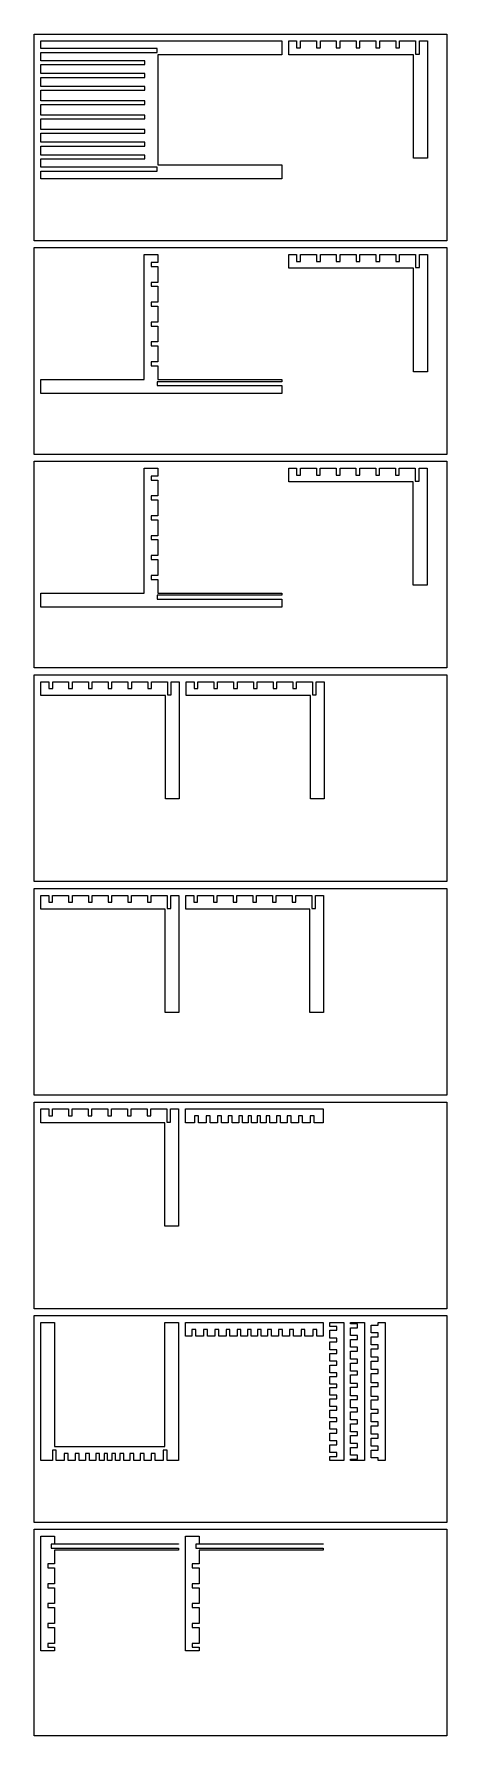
# Model space of a CAD drawing. Header units: metres. Extents: x 0 to 600, y -2170 to 300.
import ezdxf

# ---------------------------------------------------------------- set-up
doc = ezdxf.new("R2010")
doc.units = ezdxf.units.M

msp = doc.modelspace()

# ---------------------------------------------------------------- linework, layer by layer
at = {"layer": 'C-1'}
for p, q in [((10, -2046.415253), (10, -1880)), ((10, -1880), (30, -1880)), ((210, -1891.559942), (25, -1891.559942)), ((25, -1891.559942), (25, -1897.251693)), ((25, -1897.251693), (210, -1897.251693)), ((30, -1880), (30, -1891.207456)), ((30, -1891.207456), (210, -1891.207456)), ((30, -1900.168145), (30, -1920.371578)), ((210, -1900.168145), (30, -1900.168145)), ((210, -1891.207456), (210, -1891.559942)), ((210, -1897.251693), (210, -1900.168145)), ((30, -1920.371578), (20, -1920.371578)), ((20, -1920.371578), (20, -1926.063328)), ((20, -1926.063328), (30, -1926.063328)), ((30, -1926.063328), (30, -1949.183213)), ((30, -1949.183213), (20, -1949.183213)), ((20, -1949.183213), (20, -1954.874963)), ((20, -1954.874963), (30, -1954.874963)), ((30, -1954.874963), (30, -1977.994848)), ((30, -1977.994848), (20, -1977.994848)), ((20, -1977.994848), (20, -1983.686598)), ((20, -1983.686598), (30, -1983.686598)), ((30, -1983.686598), (30, -2006.806483)), ((30, -2006.806483), (20, -2006.806483)), ((20, -2006.806483), (20, -2012.498234)), ((20, -2012.498234), (30, -2012.498234)), ((30, -2012.498234), (30, -2035.618118)), ((30, -2046.415253), (10, -2046.415253)), ((30, -2035.618118), (20, -2035.618118)), ((20, -2035.618118), (20, -2041.309869)), ((20, -2041.309869), (30, -2041.309869)), ((30, -2041.309869), (30, -2046.415253))]:
    msp.add_line(p, q, dxfattribs=at)
at = {"layer": 'C-10'}
for p, q in [((370, -40), (370, -20)), ((370, -20), (381.565807, -20)), ((381.565807, -20), (381.565807, -30)), ((387.225011, -30), (387.225011, -20)), ((387.225011, -20), (410.356625, -20)), ((410.356625, -20), (410.356625, -30)), ((416.015829, -30), (416.015829, -20)), ((416.015829, -20), (439.147443, -20)), ((439.147443, -20), (439.147443, -30)), ((444.806647, -30), (444.806647, -20)), ((444.806647, -20), (467.938262, -20)), ((467.938262, -20), (467.938262, -30)), ((473.597465, -30), (473.597465, -20)), ((473.597465, -20), (496.72908, -20)), ((496.72908, -20), (496.72908, -30)), ((502.388284, -30), (502.388284, -20)), ((502.388284, -20), (525.519898, -20)), ((525.519898, -20), (525.519898, -30)), ((531.179102, -30), (531.179102, -20)), ((531.179102, -20), (554.310716, -20)), ((554.310716, -20), (554.310716, -39)), ((559.96992, -39), (559.96992, -20)), ((559.96992, -20), (571.535727, -20)), ((571.535727, -20), (571.535727, -190)), ((551.382154, -40), (370, -40)), ((381.565807, -30), (387.225011, -30)), ((410.356625, -30), (416.015829, -30)), ((439.147443, -30), (444.806647, -30)), ((467.938262, -30), (473.597465, -30)), ((496.72908, -30), (502.388284, -30)), ((525.519898, -30), (531.179102, -30)), ((551.382154, -190), (551.382154, -40)), ((554.310716, -39), (559.96992, -39)), ((571.535727, -190), (551.382154, -190))]:
    msp.add_line(p, q, dxfattribs=at)
at = {"layer": 'C-11'}
for p, q in [((160, -511.606348), (160, -330)), ((160, -330), (180, -330)), ((180, -341.556154), (170, -341.556154)), ((170, -341.556154), (170, -347.270251)), ((180, -330), (180, -341.556154)), ((170, -347.270251), (180, -347.270251)), ((180, -370.382558), (170, -370.382558)), ((170, -370.382558), (170, -376.096655)), ((180, -347.270251), (180, -370.382558)), ((170, -376.096655), (180, -376.096655)), ((180, -376.096655), (180, -399.208962)), ((180, -399.208962), (170, -399.208962)), ((170, -399.208962), (170, -404.92306)), ((170, -404.92306), (180, -404.92306)), ((180, -404.92306), (180, -428.035367)), ((180, -428.035367), (170, -428.035367)), ((170, -428.035367), (170, -433.749464)), ((170, -433.749464), (180, -433.749464)), ((180, -433.749464), (180, -456.861771)), ((180, -456.861771), (170, -456.861771)), ((170, -456.861771), (170, -462.575869)), ((170, -462.575869), (180, -462.575869)), ((180, -462.575869), (180, -485.688176)), ((180, -485.688176), (170, -485.688176)), ((170, -485.688176), (170, -491.402273)), ((170, -491.402273), (180, -491.402273)), ((180, -491.402273), (180, -511.606348)), ((10, -531.784831), (10, -511.606348)), ((10, -511.606348), (160, -511.606348)), ((360, -514.51458), (179, -514.51458)), ((179, -514.51458), (179, -520.228677)), ((180, -511.606348), (360, -511.606348)), ((360, -511.606348), (360, -514.51458)), ((360, -531.784831), (10, -531.784831)), ((179, -520.228677), (360, -520.228677)), ((360, -520.228677), (360, -531.784831))]:
    msp.add_line(p, q, dxfattribs=at)
at = {"layer": 'C-12'}
for p, q in [((220, -2046.415253), (220, -1880)), ((220, -1880), (240, -1880)), ((420, -1891.559942), (235, -1891.559942)), ((235, -1891.559942), (235, -1897.251693)), ((235, -1897.251693), (420, -1897.251693)), ((240, -1880), (240, -1891.207456)), ((240, -1891.207456), (420, -1891.207456)), ((240, -1900.168145), (240, -1920.371578)), ((420, -1900.168145), (240, -1900.168145)), ((420, -1891.207456), (420, -1891.559942)), ((420, -1897.251693), (420, -1900.168145)), ((240, -1920.371578), (230, -1920.371578)), ((230, -1920.371578), (230, -1926.063328)), ((230, -1926.063328), (240, -1926.063328)), ((240, -1926.063328), (240, -1949.183213)), ((240, -1949.183213), (230, -1949.183213)), ((230, -1949.183213), (230, -1954.874963)), ((230, -1954.874963), (240, -1954.874963)), ((240, -1954.874963), (240, -1977.994848)), ((240, -1977.994848), (230, -1977.994848)), ((230, -1977.994848), (230, -1983.686598)), ((230, -1983.686598), (240, -1983.686598)), ((240, -1983.686598), (240, -2006.806483)), ((240, -2006.806483), (230, -2006.806483)), ((230, -2006.806483), (230, -2012.498234)), ((230, -2012.498234), (240, -2012.498234)), ((240, -2012.498234), (240, -2035.618118)), ((240, -2046.415253), (220, -2046.415253)), ((240, -2035.618118), (230, -2035.618118)), ((230, -2035.618118), (230, -2041.309869)), ((230, -2041.309869), (240, -2041.309869)), ((240, -2041.309869), (240, -2046.415253))]:
    msp.add_line(p, q, dxfattribs=at)
at = {"layer": 'C-2'}
for p, q in [((160, -201.606348), (160, -20)), ((160, -20), (180, -20)), ((180, -20), (180, -31.556154)), ((180, -31.556154), (170, -31.556154)), ((170, -31.556154), (170, -37.270251)), ((170, -37.270251), (180, -37.270251)), ((180, -37.270251), (180, -60.382558)), ((180, -60.382558), (170, -60.382558)), ((170, -60.382558), (170, -66.096655)), ((170, -66.096655), (180, -66.096655)), ((180, -66.096655), (180, -89.208962)), ((180, -89.208962), (170, -89.208962)), ((170, -89.208962), (170, -94.92306)), ((170, -94.92306), (180, -94.92306)), ((180, -94.92306), (180, -118.035367)), ((180, -118.035367), (170, -118.035367)), ((170, -118.035367), (170, -123.749464)), ((170, -123.749464), (180, -123.749464)), ((180, -146.861771), (170, -146.861771)), ((170, -146.861771), (170, -152.575869)), ((180, -123.749464), (180, -146.861771)), ((170, -152.575869), (180, -152.575869)), ((180, -152.575869), (180, -175.688176)), ((180, -175.688176), (170, -175.688176)), ((170, -175.688176), (170, -181.402273)), ((170, -181.402273), (180, -181.402273)), ((180, -181.402273), (180, -201.606348)), ((10, -221.784831), (10, -201.606348)), ((10, -201.606348), (160, -201.606348)), ((360, -221.784831), (10, -221.784831)), ((360, -204.51458), (179, -204.51458)), ((179, -204.51458), (179, -210.228677)), ((179, -210.228677), (360, -210.228677)), ((180, -201.606348), (360, -201.606348)), ((360, -201.606348), (360, -204.51458)), ((360, -210.228677), (360, -221.784831))]:
    msp.add_line(p, q, dxfattribs=at)
at = {"layer": 'C-3'}
for p, q in [((370, 270), (370, 290)), ((370, 290), (381.565807, 290)), ((381.565807, 290), (381.565807, 280)), ((381.565807, 280), (387.225011, 280)), ((387.225011, 280), (387.225011, 290)), ((387.225011, 290), (410.356625, 290)), ((410.356625, 290), (410.356625, 280)), ((410.356625, 280), (416.015829, 280)), ((416.015829, 280), (416.015829, 290)), ((416.015829, 290), (439.147443, 290)), ((439.147443, 290), (439.147443, 280)), ((439.147443, 280), (444.806647, 280)), ((444.806647, 280), (444.806647, 290)), ((444.806647, 290), (467.938262, 290)), ((467.938262, 290), (467.938262, 280)), ((467.938262, 280), (473.597465, 280)), ((473.597465, 280), (473.597465, 290)), ((473.597465, 290), (496.72908, 290)), ((496.72908, 290), (496.72908, 280)), ((496.72908, 280), (502.388284, 280)), ((502.388284, 280), (502.388284, 290)), ((502.388284, 290), (525.519898, 290)), ((525.519898, 290), (525.519898, 280)), ((525.519898, 280), (531.179102, 280)), ((531.179102, 280), (531.179102, 290)), ((531.179102, 290), (554.310716, 290)), ((554.310716, 290), (554.310716, 271)), ((559.96992, 271), (559.96992, 290)), ((559.96992, 290), (571.535727, 290)), ((571.535727, 290), (571.535727, 120)), ((551.382154, 270), (370, 270)), ((551.382154, 120), (551.382154, 270)), ((554.310716, 271), (559.96992, 271)), ((571.535727, 120), (551.382154, 120))]:
    msp.add_line(p, q, dxfattribs=at)
at = {"layer": 'C-4'}
for p, q in [((370, -350), (370, -330)), ((370, -330), (381.590018, -330)), ((381.590018, -330), (381.590018, -340)), ((381.590018, -340), (387.133815, -340)), ((387.133815, -340), (387.133815, -330)), ((387.133815, -330), (410.313851, -330)), ((410.313851, -330), (410.313851, -340)), ((410.313851, -340), (415.857648, -340)), ((415.857648, -340), (415.857648, -330)), ((415.857648, -330), (439.037684, -330)), ((439.037684, -330), (439.037684, -340)), ((439.037684, -340), (444.581481, -340)), ((444.581481, -340), (444.581481, -330)), ((444.581481, -330), (467.761517, -330)), ((467.761517, -330), (467.761517, -340)), ((467.761517, -340), (473.305314, -340)), ((473.305314, -340), (473.305314, -330)), ((473.305314, -330), (496.48535, -330)), ((496.48535, -330), (496.48535, -340)), ((496.48535, -340), (502.029147, -340)), ((502.029147, -340), (502.029147, -330)), ((502.029147, -330), (525.209183, -330)), ((525.209183, -330), (525.209183, -340)), ((525.209183, -340), (530.75298, -340)), ((530.75298, -340), (530.75298, -330)), ((530.75298, -330), (553.933016, -330)), ((553.933016, -330), (553.933016, -349)), ((559.476813, -349), (559.476813, -330)), ((559.476813, -330), (571.066831, -330)), ((571.066831, -330), (571.066831, -500)), ((550.960148, -350), (370, -350)), ((550.960148, -500), (550.960148, -350)), ((553.933016, -349), (559.476813, -349)), ((571.066831, -500), (550.960148, -500))]:
    msp.add_line(p, q, dxfattribs=at)
at = {"layer": 'C-5'}
for p, q in [((221.066831, -660), (221.066831, -640)), ((221.066831, -640), (232.691736, -640)), ((232.691736, -640), (232.691736, -650)), ((238.102416, -650), (238.102416, -640)), ((238.102416, -640), (261.352225, -640)), ((261.352225, -640), (261.352225, -650)), ((266.762905, -650), (266.762905, -640)), ((266.762905, -640), (290.012715, -640)), ((290.012715, -640), (290.012715, -650)), ((295.423395, -650), (295.423395, -640)), ((295.423395, -640), (318.673204, -640)), ((318.673204, -640), (318.673204, -650)), ((324.083884, -650), (324.083884, -640)), ((324.083884, -640), (347.333694, -640)), ((347.333694, -640), (347.333694, -650)), ((352.744374, -650), (352.744374, -640)), ((352.744374, -640), (375.994183, -640)), ((375.994183, -640), (375.994183, -650)), ((381.404863, -650), (381.404863, -640)), ((381.404863, -640), (404.654673, -640)), ((404.654673, -640), (404.654673, -659)), ((410.065353, -659), (410.065353, -640)), ((410.065353, -640), (421.690258, -640)), ((421.690258, -640), (421.690258, -810)), ((401.627915, -660), (221.066831, -660)), ((232.691736, -650), (238.102416, -650)), ((261.352225, -650), (266.762905, -650)), ((290.012715, -650), (295.423395, -650)), ((318.673204, -650), (324.083884, -650)), ((347.333694, -650), (352.744374, -650)), ((375.994183, -650), (381.404863, -650)), ((401.627915, -810), (401.627915, -660)), ((404.654673, -659), (410.065353, -659)), ((421.690258, -810), (401.627915, -810))]:
    msp.add_line(p, q, dxfattribs=at)
at = {"layer": 'C-6'}
for p, q in [((220.623426, -970), (220.623426, -950)), ((220.623426, -950), (232.344074, -950)), ((232.344074, -950), (232.344074, -960)), ((232.344074, -960), (237.48529, -960)), ((237.48529, -960), (237.48529, -950)), ((237.48529, -950), (260.926585, -950)), ((260.926585, -950), (260.926585, -960)), ((260.926585, -960), (266.067801, -960)), ((266.067801, -960), (266.067801, -950)), ((266.067801, -950), (289.509096, -950)), ((289.509096, -950), (289.509096, -960)), ((289.509096, -960), (294.650312, -960)), ((294.650312, -960), (294.650312, -950)), ((294.650312, -950), (318.091607, -950)), ((318.091607, -950), (318.091607, -960)), ((318.091607, -960), (323.232823, -960)), ((323.232823, -960), (323.232823, -950)), ((323.232823, -950), (346.674118, -950)), ((346.674118, -950), (346.674118, -960)), ((346.674118, -960), (351.815334, -960)), ((351.815334, -960), (351.815334, -950)), ((351.815334, -950), (375.256629, -950)), ((375.256629, -950), (375.256629, -960)), ((375.256629, -960), (380.397845, -960)), ((380.397845, -960), (380.397845, -950)), ((380.397845, -950), (403.83914, -950)), ((403.83914, -950), (403.83914, -969)), ((408.980356, -969), (408.980356, -950)), ((408.980356, -950), (420.701004, -950)), ((420.701004, -950), (420.701004, -1120)), ((400.693246, -970), (220.623426, -970)), ((400.693246, -1120), (400.693246, -970)), ((403.83914, -969), (408.980356, -969)), ((420.701004, -1120), (400.693246, -1120))]:
    msp.add_line(p, q, dxfattribs=at)
at = {"layer": 'C-7'}
for p, q in [((10, -1280), (10, -1260)), ((10, -1260), (21.720647, -1260)), ((190.069819, -1280), (10, -1280)), ((21.720647, -1260), (21.720647, -1270)), ((21.720647, -1270), (26.861864, -1270)), ((26.861864, -1270), (26.861864, -1260)), ((26.861864, -1260), (50.303158, -1260)), ((50.303158, -1260), (50.303158, -1270)), ((50.303158, -1270), (55.444375, -1270)), ((55.444375, -1270), (55.444375, -1260)), ((55.444375, -1260), (78.885669, -1260)), ((78.885669, -1260), (78.885669, -1270)), ((78.885669, -1270), (84.026886, -1270)), ((84.026886, -1270), (84.026886, -1260)), ((84.026886, -1260), (107.46818, -1260)), ((107.46818, -1260), (107.46818, -1270)), ((107.46818, -1270), (112.609397, -1270)), ((112.609397, -1270), (112.609397, -1260)), ((112.609397, -1260), (136.050691, -1260)), ((136.050691, -1260), (136.050691, -1270)), ((136.050691, -1270), (141.191908, -1270)), ((141.191908, -1270), (141.191908, -1260)), ((141.191908, -1260), (164.633202, -1260)), ((164.633202, -1260), (164.633202, -1270)), ((164.633202, -1270), (169.774419, -1270)), ((169.774419, -1270), (169.774419, -1260)), ((169.774419, -1260), (193.215714, -1260)), ((190.069819, -1430), (190.069819, -1280)), ((193.215714, -1260), (193.215714, -1279)), ((193.215714, -1279), (198.35693, -1279)), ((198.35693, -1279), (198.35693, -1260)), ((198.35693, -1260), (210.077577, -1260)), ((210.077577, -1260), (210.077577, -1430)), ((210.077577, -1430), (190.069819, -1430))]:
    msp.add_line(p, q, dxfattribs=at)
at = {"layer": 'C-8'}
for p, q in [((10, -970), (10, -950)), ((10, -950), (21.624905, -950)), ((21.624905, -950), (21.624905, -960)), ((21.624905, -960), (27.035585, -960)), ((27.035585, -960), (27.035585, -950)), ((27.035585, -950), (50.285394, -950)), ((50.285394, -950), (50.285394, -960)), ((50.285394, -960), (55.696074, -960)), ((55.696074, -960), (55.696074, -950)), ((55.696074, -950), (78.945884, -950)), ((78.945884, -950), (78.945884, -960)), ((78.945884, -960), (84.356564, -960)), ((84.356564, -960), (84.356564, -950)), ((84.356564, -950), (107.606373, -950)), ((107.606373, -950), (107.606373, -960)), ((107.606373, -960), (113.017053, -960)), ((113.017053, -960), (113.017053, -950)), ((113.017053, -950), (136.266863, -950)), ((136.266863, -950), (136.266863, -960)), ((136.266863, -960), (141.677543, -960)), ((141.677543, -960), (141.677543, -950)), ((141.677543, -950), (164.927352, -950)), ((164.927352, -950), (164.927352, -960)), ((164.927352, -960), (170.338032, -960)), ((170.338032, -960), (170.338032, -950)), ((170.338032, -950), (193.587842, -950)), ((193.587842, -950), (193.587842, -969)), ((198.998522, -969), (198.998522, -950)), ((198.998522, -950), (210.623426, -950)), ((210.623426, -950), (210.623426, -1120)), ((190.561084, -970), (10, -970)), ((190.561084, -1120), (190.561084, -970)), ((193.587842, -969), (198.998522, -969)), ((210.623426, -1120), (190.561084, -1120))]:
    msp.add_line(p, q, dxfattribs=at)
at = {"layer": 'C-9'}
for p, q in [((10, -660), (10, -640)), ((10, -640), (21.590018, -640)), ((21.590018, -640), (21.590018, -650)), ((27.133815, -650), (27.133815, -640)), ((27.133815, -640), (50.313851, -640)), ((50.313851, -640), (50.313851, -650)), ((55.857648, -650), (55.857648, -640)), ((55.857648, -640), (79.037684, -640)), ((79.037684, -640), (79.037684, -650)), ((84.581481, -650), (84.581481, -640)), ((84.581481, -640), (107.761517, -640)), ((107.761517, -640), (107.761517, -650)), ((113.305314, -650), (113.305314, -640)), ((113.305314, -640), (136.48535, -640)), ((136.48535, -640), (136.48535, -650)), ((142.029147, -650), (142.029147, -640)), ((142.029147, -640), (165.209183, -640)), ((165.209183, -640), (165.209183, -650)), ((170.75298, -650), (170.75298, -640)), ((170.75298, -640), (193.933016, -640)), ((193.933016, -640), (193.933016, -659)), ((199.476813, -659), (199.476813, -640)), ((199.476813, -640), (211.066831, -640)), ((211.066831, -640), (211.066831, -810)), ((190.960148, -660), (10, -660)), ((21.590018, -650), (27.133815, -650)), ((50.313851, -650), (55.857648, -650)), ((79.037684, -650), (84.581481, -650)), ((107.761517, -650), (113.305314, -650)), ((136.48535, -650), (142.029147, -650)), ((165.209183, -650), (170.75298, -650)), ((190.960148, -810), (190.960148, -660)), ((193.933016, -659), (199.476813, -659)), ((211.066831, -810), (190.960148, -810))]:
    msp.add_line(p, q, dxfattribs=at)
at = {"layer": 'sheet_boundary'}
for p, q in [((0, 300), (600, 300)), ((0, 0), (0, 300)), ((600, 300), (600, 0)), ((600, 0), (0, 0))]:
    msp.add_line(p, q, dxfattribs=at)
at = {"layer": 'sheet_boundary_2'}
for p, q in [((0, -10), (600, -10)), ((0, -310), (0, -10)), ((600, -10), (600, -310)), ((600, -310), (0, -310))]:
    msp.add_line(p, q, dxfattribs=at)
at = {"layer": 'sheet_boundary_3'}
for p, q in [((0, -320), (600, -320)), ((0, -620), (0, -320)), ((600, -320), (600, -620)), ((600, -620), (0, -620))]:
    msp.add_line(p, q, dxfattribs=at)
at = {"layer": 'sheet_boundary_4'}
for p, q in [((0, -630), (600, -630)), ((0, -930), (0, -630)), ((600, -630), (600, -930)), ((600, -930), (0, -930))]:
    msp.add_line(p, q, dxfattribs=at)
at = {"layer": 'sheet_boundary_5'}
for p, q in [((0, -940), (600, -940)), ((0, -1240), (0, -940)), ((600, -940), (600, -1240)), ((600, -1240), (0, -1240))]:
    msp.add_line(p, q, dxfattribs=at)
at = {"layer": 'sheet_boundary_6'}
for p, q in [((0, -1250), (600, -1250)), ((0, -1550), (0, -1250)), ((600, -1250), (600, -1550)), ((600, -1550), (0, -1550))]:
    msp.add_line(p, q, dxfattribs=at)
at = {"layer": 'sheet_boundary_7'}
for p, q in [((0, -1560), (600, -1560)), ((0, -1860), (0, -1560)), ((600, -1560), (600, -1860)), ((600, -1860), (0, -1860))]:
    msp.add_line(p, q, dxfattribs=at)
at = {"layer": 'sheet_boundary_8'}
for p, q in [((0, -1870), (600, -1870)), ((0, -2170), (0, -1870)), ((600, -1870), (600, -2170)), ((600, -2170), (0, -2170))]:
    msp.add_line(p, q, dxfattribs=at)
at = {"layer": 'Y-1'}
for p, q in [((10, -1770), (10, -1570)), ((10, -1570), (30, -1570)), ((30, -1570), (30, -1750)), ((190, -1750), (190, -1570)), ((190, -1570), (210, -1570)), ((210, -1570), (210, -1770)), ((30, -1750), (190, -1750)), ((26.741985, -1770), (10, -1770)), ((32.433736, -1755), (26.741985, -1755)), ((26.741985, -1755), (26.741985, -1770)), ((32.433736, -1770), (32.433736, -1755)), ((43.983477, -1770), (32.433736, -1770)), ((49.697574, -1760), (43.983477, -1760)), ((43.983477, -1760), (43.983477, -1770)), ((49.697574, -1770), (49.697574, -1760)), ((60.034327, -1770), (49.697574, -1770)), ((65.69353, -1760), (60.034327, -1760)), ((60.034327, -1760), (60.034327, -1770)), ((65.69353, -1770), (65.69353, -1760)), ((75.051878, -1770), (65.69353, -1770)), ((80.595675, -1760), (75.051878, -1760)), ((75.051878, -1760), (75.051878, -1770)), ((80.595675, -1770), (80.595675, -1760)), ((89.659004, -1770), (80.595675, -1770)), ((95.069684, -1760), (89.659004, -1760)), ((89.659004, -1760), (89.659004, -1770)), ((95.069684, -1770), (95.069684, -1760)), ((101.712763, -1770), (95.069684, -1770)), ((106.853979, -1760), (101.712763, -1760)), ((101.712763, -1760), (101.712763, -1770)), ((106.853979, -1770), (106.853979, -1760)), ((113.146021, -1770), (106.853979, -1770)), ((118.287237, -1760), (113.146021, -1760)), ((113.146021, -1760), (113.146021, -1770)), ((118.287237, -1770), (118.287237, -1760)), ((124.930316, -1770), (118.287237, -1770)), ((130.340996, -1760), (124.930316, -1760)), ((124.930316, -1760), (124.930316, -1770)), ((130.340996, -1770), (130.340996, -1760)), ((139.404325, -1770), (130.340996, -1770)), ((144.948122, -1760), (139.404325, -1760)), ((139.404325, -1760), (139.404325, -1770)), ((144.948122, -1770), (144.948122, -1760)), ((154.30647, -1770), (144.948122, -1770)), ((159.965673, -1760), (154.30647, -1760)), ((154.30647, -1760), (154.30647, -1770)), ((159.965673, -1770), (159.965673, -1760)), ((170.302426, -1770), (159.965673, -1770)), ((176.016523, -1760), (170.302426, -1760)), ((170.302426, -1760), (170.302426, -1770)), ((176.016523, -1770), (176.016523, -1760)), ((187.566264, -1770), (176.016523, -1770)), ((193.258015, -1755), (187.566264, -1755)), ((187.566264, -1755), (187.566264, -1770)), ((193.258015, -1770), (193.258015, -1755)), ((210, -1770), (193.258015, -1770))]:
    msp.add_line(p, q, dxfattribs=at)
at = {"layer": 'Y-2'}
for p, q in [((220.077577, -1280), (220.077577, -1260)), ((220.077577, -1260), (420.077577, -1260)), ((233.10691, -1280), (220.077577, -1280)), ((238.79866, -1270), (233.10691, -1270)), ((233.10691, -1270), (233.10691, -1280)), ((238.79866, -1280), (238.79866, -1270)), ((250.235474, -1280), (238.79866, -1280)), ((255.949572, -1270), (250.235474, -1270)), ((250.235474, -1270), (250.235474, -1280)), ((255.949572, -1280), (255.949572, -1270)), ((266.564415, -1280), (255.949572, -1280)), ((272.223618, -1270), (266.564415, -1270)), ((266.564415, -1270), (266.564415, -1280)), ((272.223618, -1280), (272.223618, -1270)), ((282.174451, -1280), (272.223618, -1280)), ((287.718247, -1270), (282.174451, -1270)), ((282.174451, -1270), (282.174451, -1280)), ((287.718247, -1280), (287.718247, -1270)), ((297.478899, -1280), (287.718247, -1280)), ((302.889579, -1270), (297.478899, -1270)), ((297.478899, -1270), (297.478899, -1280)), ((302.889579, -1280), (302.889579, -1270)), ((310.994472, -1280), (302.889579, -1280)), ((316.135689, -1270), (310.994472, -1270)), ((310.994472, -1270), (310.994472, -1280)), ((316.135689, -1280), (316.135689, -1270)), ((324.019466, -1280), (316.135689, -1280)), ((329.160682, -1270), (324.019466, -1270)), ((324.019466, -1270), (324.019466, -1280)), ((329.160682, -1280), (329.160682, -1270)), ((337.265575, -1280), (329.160682, -1280)), ((342.676255, -1270), (337.265575, -1270)), ((337.265575, -1270), (337.265575, -1280)), ((342.676255, -1280), (342.676255, -1270)), ((352.436907, -1280), (342.676255, -1280)), ((357.980704, -1270), (352.436907, -1270)), ((352.436907, -1270), (352.436907, -1280)), ((357.980704, -1280), (357.980704, -1270)), ((367.931536, -1280), (357.980704, -1280)), ((373.59074, -1270), (367.931536, -1270)), ((367.931536, -1270), (367.931536, -1280)), ((373.59074, -1280), (373.59074, -1270)), ((384.205583, -1280), (373.59074, -1280)), ((389.91968, -1270), (384.205583, -1270)), ((384.205583, -1270), (384.205583, -1280)), ((389.91968, -1280), (389.91968, -1270)), ((401.356494, -1280), (389.91968, -1280)), ((407.048245, -1270), (401.356494, -1270)), ((401.356494, -1270), (401.356494, -1280)), ((407.048245, -1280), (407.048245, -1270)), ((420.077577, -1280), (407.048245, -1280)), ((420.077577, -1260), (420.077577, -1280))]:
    msp.add_line(p, q, dxfattribs=at)
at = {"layer": 'Y-3'}
for p, q in [((220, -1590), (220, -1570)), ((220, -1570), (420, -1570)), ((235.00843, -1580), (229.316679, -1580)), ((229.316679, -1580), (229.316679, -1590)), ((235.00843, -1590), (235.00843, -1580)), ((252.046415, -1580), (246.332317, -1580)), ((246.332317, -1580), (246.332317, -1590)), ((252.046415, -1590), (252.046415, -1580)), ((268.598552, -1580), (262.939348, -1580)), ((262.939348, -1580), (262.939348, -1590)), ((268.598552, -1590), (268.598552, -1580)), ((284.685665, -1580), (279.141869, -1580)), ((279.141869, -1580), (279.141869, -1590)), ((284.685665, -1590), (284.685665, -1580)), ((300.55432, -1580), (295.14364, -1580)), ((295.14364, -1580), (295.14364, -1590)), ((300.55432, -1590), (300.55432, -1580)), ((315.262243, -1580), (310.121027, -1580)), ((310.121027, -1580), (310.121027, -1590)), ((315.262243, -1590), (315.262243, -1580)), ((329.878973, -1580), (324.737757, -1580)), ((324.737757, -1580), (324.737757, -1590)), ((329.878973, -1590), (329.878973, -1580)), ((344.85636, -1580), (339.44568, -1580)), ((339.44568, -1580), (339.44568, -1590)), ((344.85636, -1590), (344.85636, -1580)), ((360.858131, -1580), (355.314335, -1580)), ((355.314335, -1580), (355.314335, -1590)), ((360.858131, -1590), (360.858131, -1580)), ((377.060652, -1580), (371.401448, -1580)), ((371.401448, -1580), (371.401448, -1590)), ((377.060652, -1590), (377.060652, -1580)), ((393.667683, -1580), (387.953585, -1580)), ((387.953585, -1580), (387.953585, -1590)), ((393.667683, -1590), (393.667683, -1580)), ((410.683321, -1580), (404.99157, -1580)), ((404.99157, -1580), (404.99157, -1590)), ((410.683321, -1590), (410.683321, -1580)), ((420, -1570), (420, -1590)), ((229.316679, -1590), (220, -1590)), ((246.332317, -1590), (235.00843, -1590)), ((262.939348, -1590), (252.046415, -1590)), ((279.141869, -1590), (268.598552, -1590)), ((295.14364, -1590), (284.685665, -1590)), ((310.121027, -1590), (300.55432, -1590)), ((324.737757, -1590), (315.262243, -1590)), ((339.44568, -1590), (329.878973, -1590)), ((355.314335, -1590), (344.85636, -1590)), ((371.401448, -1590), (360.858131, -1590)), ((387.953585, -1590), (377.060652, -1590)), ((404.99157, -1590), (393.667683, -1590)), ((420, -1590), (410.683321, -1590))]:
    msp.add_line(p, q, dxfattribs=at)
at = {"layer": 'Y-4'}
for p, q in [((430, -1575.604026), (430, -1570)), ((430, -1570), (450, -1570)), ((440, -1575.604026), (430, -1575.604026)), ((440, -1581.295777), (440, -1575.604026)), ((450, -1570), (450, -1770)), ((430, -1592.506737), (430, -1581.295777)), ((430, -1581.295777), (440, -1581.295777)), ((440, -1592.506737), (430, -1592.506737)), ((430, -1609.391859), (430, -1598.220835)), ((430, -1598.220835), (440, -1598.220835)), ((440, -1598.220835), (440, -1592.506737)), ((440, -1609.391859), (430, -1609.391859)), ((430, -1626.186864), (430, -1615.051063)), ((430, -1615.051063), (440, -1615.051063)), ((440, -1626.186864), (430, -1626.186864)), ((440, -1615.051063), (440, -1609.391859)), ((440, -1631.730661), (440, -1626.186864)), ((430, -1642.885958), (430, -1631.730661)), ((430, -1631.730661), (440, -1631.730661)), ((440, -1642.885958), (430, -1642.885958)), ((430, -1659.325159), (430, -1648.296638)), ((430, -1648.296638), (440, -1648.296638)), ((440, -1648.296638), (440, -1642.885958)), ((440, -1659.325159), (430, -1659.325159)), ((430, -1675.533625), (430, -1664.466375)), ((430, -1664.466375), (440, -1664.466375)), ((440, -1675.533625), (430, -1675.533625)), ((440, -1664.466375), (440, -1659.325159)), ((440, -1680.674841), (440, -1675.533625)), ((430, -1691.703362), (430, -1680.674841)), ((430, -1680.674841), (440, -1680.674841)), ((440, -1691.703362), (430, -1691.703362)), ((430, -1708.269339), (430, -1697.114042)), ((430, -1697.114042), (440, -1697.114042)), ((440, -1697.114042), (440, -1691.703362)), ((440, -1708.269339), (430, -1708.269339)), ((430, -1724.948937), (430, -1713.813136)), ((430, -1713.813136), (440, -1713.813136)), ((440, -1724.948937), (430, -1724.948937)), ((440, -1713.813136), (440, -1708.269339)), ((440, -1730.608141), (440, -1724.948937)), ((430, -1741.779165), (430, -1730.608141)), ((430, -1730.608141), (440, -1730.608141)), ((440, -1741.779165), (430, -1741.779165)), ((430, -1758.704223), (430, -1747.493263)), ((430, -1747.493263), (440, -1747.493263)), ((440, -1747.493263), (440, -1741.779165)), ((440, -1758.704223), (430, -1758.704223)), ((430, -1770), (430, -1764.395974)), ((430, -1764.395974), (440, -1764.395974)), ((450, -1770), (430, -1770)), ((440, -1764.395974), (440, -1758.704223))]:
    msp.add_line(p, q, dxfattribs=at)
at = {"layer": 'Y-5'}
for p, q in [((460, -1571.891373), (460, -1570)), ((460, -1570), (480, -1570)), ((470, -1571.891373), (460, -1571.891373)), ((460, -1588.681158), (460, -1577.583124)), ((460, -1577.583124), (470, -1577.583124)), ((470, -1577.583124), (470, -1571.891373)), ((480, -1570), (480, -1770)), ((470, -1588.681158), (460, -1588.681158)), ((460, -1605.84437), (460, -1594.395255)), ((460, -1594.395255), (470, -1594.395255)), ((470, -1594.395255), (470, -1588.681158)), ((470, -1605.84437), (460, -1605.84437)), ((460, -1623.231859), (460, -1611.503574)), ((460, -1611.503574), (470, -1611.503574)), ((470, -1623.231859), (460, -1623.231859)), ((460, -1640.628276), (460, -1628.775656)), ((460, -1628.775656), (470, -1628.775656)), ((470, -1611.503574), (470, -1605.84437)), ((470, -1628.775656), (470, -1623.231859)), ((470, -1640.628276), (460, -1640.628276)), ((460, -1658.529291), (460, -1646.038956)), ((460, -1646.038956), (470, -1646.038956)), ((470, -1646.038956), (470, -1640.628276)), ((470, -1658.529291), (460, -1658.529291)), ((460, -1676.329493), (460, -1663.670507)), ((460, -1663.670507), (470, -1663.670507)), ((470, -1676.329493), (460, -1676.329493)), ((470, -1663.670507), (470, -1658.529291)), ((470, -1681.470709), (470, -1676.329493)), ((460, -1693.961044), (460, -1681.470709)), ((460, -1681.470709), (470, -1681.470709)), ((470, -1693.961044), (460, -1693.961044)), ((460, -1711.224344), (460, -1699.371724)), ((460, -1699.371724), (470, -1699.371724)), ((470, -1699.371724), (470, -1693.961044)), ((470, -1711.224344), (460, -1711.224344)), ((460, -1728.496426), (460, -1716.768141)), ((460, -1716.768141), (470, -1716.768141)), ((470, -1728.496426), (460, -1728.496426)), ((470, -1716.768141), (470, -1711.224344)), ((470, -1734.15563), (470, -1728.496426)), ((460, -1745.604745), (460, -1734.15563)), ((460, -1734.15563), (470, -1734.15563)), ((470, -1745.604745), (460, -1745.604745)), ((460, -1762.416876), (460, -1751.318842)), ((460, -1751.318842), (470, -1751.318842)), ((470, -1751.318842), (470, -1745.604745)), ((470, -1762.416876), (460, -1762.416876)), ((460, -1770), (460, -1768.108627)), ((460, -1768.108627), (470, -1768.108627)), ((480, -1770), (460, -1770)), ((470, -1768.108627), (470, -1762.416876))]:
    msp.add_line(p, q, dxfattribs=at)
at = {"layer": 'Y-6'}
for p, q in [((490, -1584.855578), (490, -1573.870471)), ((490, -1573.870471), (500, -1573.870471)), ((500, -1573.870471), (500, -1570)), ((500, -1570), (510, -1570)), ((510, -1570), (510, -1770)), ((500, -1584.855578), (490, -1584.855578)), ((490, -1602.296881), (490, -1590.569675)), ((490, -1590.569675), (500, -1590.569675)), ((500, -1602.296881), (490, -1602.296881)), ((500, -1590.569675), (500, -1584.855578)), ((500, -1607.956085), (500, -1602.296881)), ((490, -1620.276854), (490, -1607.956085)), ((490, -1607.956085), (500, -1607.956085)), ((500, -1620.276854), (490, -1620.276854)), ((490, -1638.370594), (490, -1625.820651)), ((490, -1625.820651), (500, -1625.820651)), ((500, -1625.820651), (500, -1620.276854)), ((500, -1638.370594), (490, -1638.370594)), ((490, -1657.733423), (490, -1643.781274)), ((490, -1643.781274), (500, -1643.781274)), ((500, -1643.781274), (500, -1638.370594)), ((500, -1657.733423), (490, -1657.733423)), ((490, -1677.125361), (490, -1662.874639)), ((490, -1662.874639), (500, -1662.874639)), ((500, -1677.125361), (490, -1677.125361)), ((500, -1662.874639), (500, -1657.733423)), ((500, -1682.266577), (500, -1677.125361)), ((490, -1696.218726), (490, -1682.266577)), ((490, -1682.266577), (500, -1682.266577)), ((500, -1696.218726), (490, -1696.218726)), ((490, -1714.179349), (490, -1701.629406)), ((490, -1701.629406), (500, -1701.629406)), ((500, -1701.629406), (500, -1696.218726)), ((500, -1714.179349), (490, -1714.179349)), ((490, -1732.043915), (490, -1719.723146)), ((490, -1719.723146), (500, -1719.723146)), ((500, -1719.723146), (500, -1714.179349)), ((500, -1732.043915), (490, -1732.043915)), ((490, -1749.430325), (490, -1737.703119)), ((490, -1737.703119), (500, -1737.703119)), ((500, -1749.430325), (490, -1749.430325)), ((500, -1737.703119), (500, -1732.043915)), ((500, -1755.144422), (500, -1749.430325)), ((490, -1766.129529), (490, -1755.144422)), ((490, -1755.144422), (500, -1755.144422)), ((500, -1766.129529), (490, -1766.129529)), ((500, -1770), (500, -1766.129529)), ((510, -1770), (500, -1770))]:
    msp.add_line(p, q, dxfattribs=at)
at = {"layer": 'Y-7'}
for p, q in [((10, 278.970002), (10, 290)), ((10, 290), (360, 290)), ((179, 278.970002), (10, 278.970002)), ((10, 261.250608), (10, 273.255905)), ((10, 273.255905), (179, 273.255905)), ((179, 273.255905), (179, 278.970002)), ((360, 290), (360, 270)), ((161, 261.250608), (10, 261.250608)), ((10, 242.67815), (10, 255.591405)), ((10, 255.591405), (161, 255.591405)), ((161, 255.591405), (161, 261.250608)), ((180, 270), (180, 110)), ((360, 270), (180, 270)), ((161, 242.67815), (10, 242.67815)), ((10, 223.887088), (10, 237.134354)), ((10, 237.134354), (161, 237.134354)), ((161, 223.887088), (10, 223.887088)), ((161, 237.134354), (161, 242.67815)), ((161, 218.476408), (161, 223.887088)), ((10, 203.062445), (10, 218.476408)), ((10, 218.476408), (161, 218.476408)), ((161, 203.062445), (10, 203.062445)), ((10, 182.078771), (10, 197.921229)), ((10, 197.921229), (161, 197.921229)), ((161, 197.921229), (161, 203.062445)), ((161, 182.078771), (10, 182.078771)), ((10, 161.523592), (10, 176.937555)), ((10, 176.937555), (161, 176.937555)), ((161, 176.937555), (161, 182.078771)), ((161, 161.523592), (10, 161.523592)), ((10, 142.865646), (10, 156.112912)), ((10, 156.112912), (161, 156.112912)), ((161, 156.112912), (161, 161.523592)), ((161, 142.865646), (10, 142.865646)), ((10, 124.408595), (10, 137.32185)), ((10, 137.32185), (161, 137.32185)), ((161, 124.408595), (10, 124.408595)), ((161, 137.32185), (161, 142.865646)), ((161, 118.749392), (161, 124.408595)), ((10, 106.744095), (10, 118.749392)), ((10, 118.749392), (161, 118.749392)), ((179, 106.744095), (10, 106.744095)), ((10, 90), (10, 101.029998)), ((10, 101.029998), (179, 101.029998)), ((179, 101.029998), (179, 106.744095)), ((180, 110), (360, 110)), ((360, 110), (360, 90)), ((360, 90), (10, 90))]:
    msp.add_line(p, q, dxfattribs=at)

doc.saveas('drawing.dxf')
